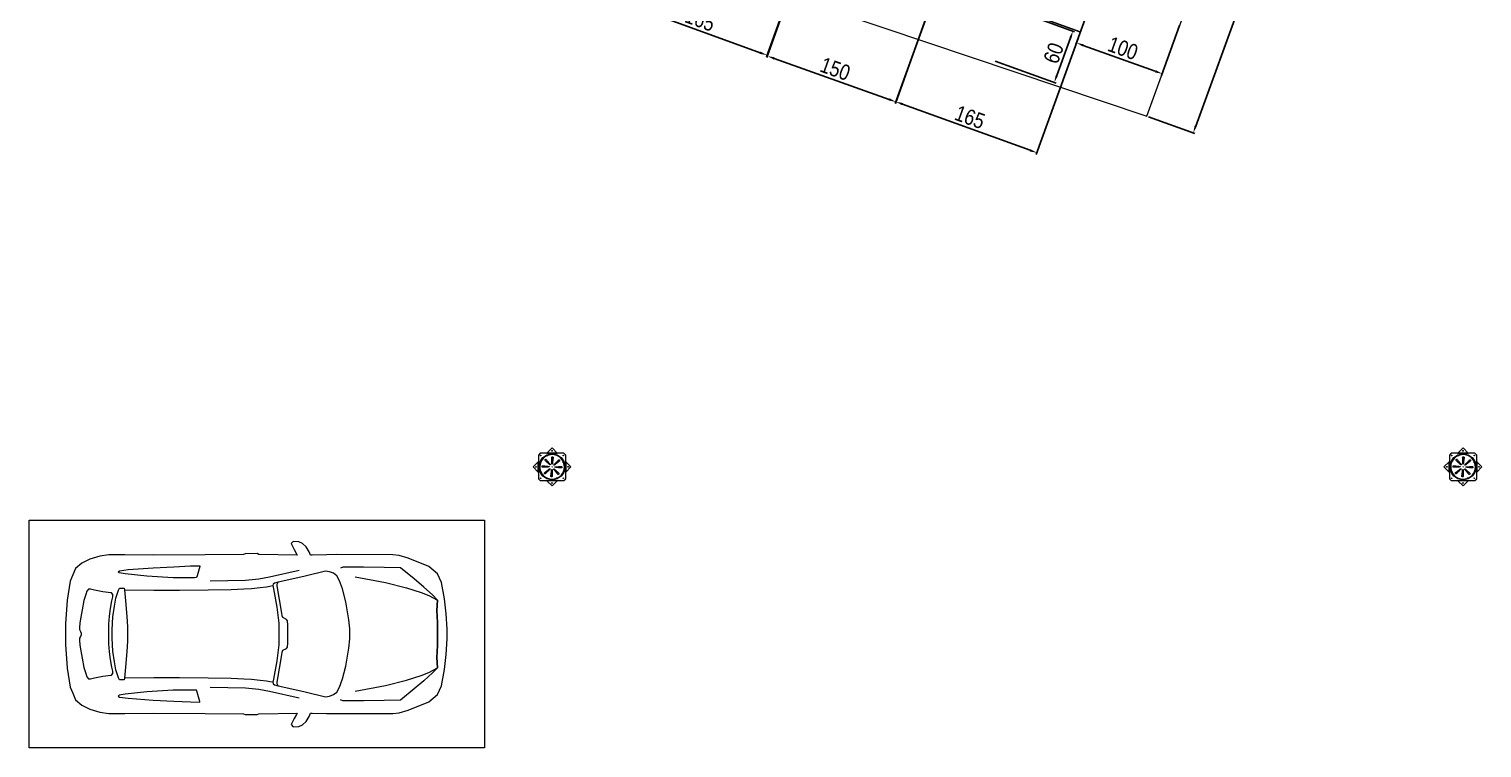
# Model space of a CAD drawing. Header units: metres. Extents: x -17822 to 152406, y -4219 to 19791.
# Drawn here: x 117340 to 118935, y 4820 to 5610 of the extents above; entities that cross this region are included whole.
import ezdxf

# ---------------------------------------------------------------- set-up
doc = ezdxf.new("R2010")
doc.units = ezdxf.units.M
doc.header["$LTSCALE"] = 100
doc.header["$MEASUREMENT"] = 0
doc.layers.get('0').update_dxf_attribs({"color": 9, "lineweight": 9})
for name, color, linetype, lineweight in [('04', 9, 'Continuous', 9), ('06D', 9, 'Continuous', 9), ('32-ekipman', 9, 'Continuous', 9), ('TEKSAN', 7, 'Continuous', 9)]:
    doc.layers.add(name, color=color, linetype=linetype, lineweight=lineweight)
doc.styles.get("Standard").update_dxf_attribs({"font": 'ARIALN.TTF'})
doc.dimstyles.new('TEKSAN', dxfattribs={"dimtxt": 17, "dimasz": 8, "dimexe": 2, "dimexo": 2, "dimgap": 3, "dimtad": 1, "dimdec": 0, "dimzin": 0, "dimdsep": 46, "dimtxsty": 'Standard', "dimcen": 0.09, "dimclrd": 160, "dimclre": 252, "dimclrt": 160, "dimadec": 0, "dimazin": 0, "dimtfac": 1, "dimtdec": 0, "dimtofl": 0, "dimtmove": 0, "dimatfit": 3, "dimfxl": 1, "dimtolj": 1, "dimtzin": 0, "dimarcsym": 0})

# ---------------------------------------------------------------- blocks, each defined once
blk = doc.blocks.new('p-suzgec')
at = {"ltscale": 25}
for p, q in [((-5.9, 15.2), (-0.2, 20.9)), ((-0.2, 20.9), (5.4, 15.2)), ((-21.1, 0), (-15.5, 5.7)), ((-15.5, -5.7), (-21.1, 0)), ((-15.5, 5.7), (-15.2, 5.9)), ((-15.5, -5.7), (-15.5, 5.7)), ((-13.2, 15), (-15.2, 13)), ((-15.2, 13), (-15.2, -13)), ((12.8, 15), (-13.2, 15)), ((-10.5, 1.2), (-3.4, 0.3)), ((-6.1, 15), (-5.9, 15.2)), ((-5.9, 12.3), (-6, 12.5)), ((-5.9, 15.2), (5.4, 15.2)), ((-5.8, 12), (-5.9, 12.3)), ((-5.1, 12.9), (-5, 12.7)), ((-5, 12.7), (-4.8, 12.4)), ((-3.3, 0.2), (-3.4, 0.3)), ((-0.2, 0), (-0.5, 0)), ((-0.2, 0), (-0.2, 0.2)), ((-0.2, 0), (0, 0)), ((-0.2, 0), (-0.2, -0.2)), ((0.9, 10.2), (0, 3.1)), ((0, 3), (0, 3.1)), ((5.4, 15.2), (5.6, 15)), ((12.1, 5.6), (12.3, 5.7)), ((12.6, 4.8), (12.5, 4.7)), ((14.8, 13), (12.8, 15)), ((14.8, -13), (14.8, 13)), ((14.8, 5.9), (15, 5.7)), ((15, 5.7), (15, -5.7)), ((15, 5.7), (20.6, 0)), ((20.6, 0), (15, -5.7)), ((-15.2, -5.9), (-15.5, -5.7)), ((-15.2, -13), (-13.2, -15)), ((-13.2, -15), (12.8, -15)), ((-13.1, -4.8), (-13, -4.7)), ((-13, -4.7), (-12.6, -4.6)), ((-12.6, -5.6), (-12.8, -5.7)), ((-12.2, -5.5), (-12.6, -5.6)), ((-5.9, -15.2), (-6.1, -15)), ((5.4, -15.2), (-5.9, -15.2)), ((-0.2, -20.9), (-5.9, -15.2)), ((-1.4, -10.2), (-0.5, -3.1)), ((-0.5, -3), (-0.5, -3.1)), ((5.4, -15.2), (-0.2, -20.9)), ((2.8, -0.2), (2.9, -0.3)), ((10, -1.2), (2.9, -0.3)), ((4.5, -12.7), (4.3, -12.4)), ((4.6, -12.9), (4.5, -12.7)), ((5.3, -12), (5.4, -12.3)), ((5.4, -12.3), (5.5, -12.5)), ((5.6, -15), (5.4, -15.2)), ((12.8, -15), (14.8, -13)), ((15, -5.7), (14.8, -5.9))]:
    blk.add_line(p, q, dxfattribs=at)
for centre, radius in [((-0.2, 17.7), 0.4), ((-0.2, 17.7), 0.358), ((-17.9, 0), 0.4), ((-17.9, 0), 0.358), ((-0.2, 0), 14.3), ((-12.8, 12.5), 0.3), ((12.2, 12.5), 0.3), ((17.4, 0), 0.4), ((17.4, 0), 0.358), ((-12.8, -12.5), 0.3), ((12.2, -12.5), 0.3), ((-0.2, -17.7), 0.4), ((-0.2, -17.7), 0.358)]:
    blk.add_circle(centre, radius, dxfattribs=at)
for radius, start, end in [(13.5, 114.6147, 200.3853), (13.8, 110.4176, 114.5824), (13.7, 110.4084, 114.5916), (13.3, 110.3378, 114.6622), (13.2, 110.3292, 114.6708), (13.5, 24.6147, 110.3853), (13.6, 294.6147, 20.3853), (13.2, 20.3292, 24.6708), (13.3, 20.3378, 24.6622), (13.7, 20.4084, 24.5916), (13.8, 20.4176, 24.5824), (13.7, 200.4084, 204.5916), (13.8, 200.4176, 204.5824), (13.3, 200.3378, 204.6622), (13.2, 200.3292, 204.6708), (13.5, 204.6147, 290.3853), (13.2, 290.3292, 294.6708), (13.3, 290.3378, 294.6622), (13.7, 290.4084, 294.5916), (13.8, 290.4176, 294.5824)]:
    blk.add_arc((-0.2, 0), radius, start, end, dxfattribs=at)
for points, knots in [([(-10.5, -0.3), (-10.6, -0.3), (-10.7, -0.3), (-10.9, -0.2), (-11, -0.2), (-11.1, 0), (-11.2, 0.1), (-11.2, 0.3), (-11.2, 0.4), (-11.2, 0.6), (-11.2, 0.7), (-11.1, 0.9), (-11.1, 1), (-10.9, 1.1), (-10.8, 1.1), (-10.6, 1.2), (-10.5, 1.2), (-10.4, 1.2)], [2.169268, 2.169268, 2.169268, 2.169268, 2.468107, 2.468107, 2.768207, 2.768207, 3.065525, 3.065525, 3.362844, 3.362844, 3.660162, 3.660162, 3.95748, 3.95748, 4.257581, 4.257581, 4.55635, 4.55635, 4.55635, 4.55635]), ([(-7.7, 7), (-7.8, 7.1), (-7.8, 7.2), (-7.9, 7.4), (-7.9, 7.5), (-7.9, 7.7), (-7.9, 7.8), (-7.8, 8), (-7.8, 8), (-7.6, 8.2), (-7.5, 8.2), (-7.3, 8.3), (-7.2, 8.3), (-7, 8.3), (-6.9, 8.3), (-6.7, 8.2), (-6.6, 8.1), (-6.6, 8)], [2.169268, 2.169268, 2.169268, 2.169268, 2.468107, 2.468107, 2.768207, 2.768207, 3.065525, 3.065525, 3.362844, 3.362844, 3.660162, 3.660162, 3.95748, 3.95748, 4.257581, 4.257581, 4.55635, 4.55635, 4.55635, 4.55635]), ([(-3.5, 0.4), (-3.5, 0.4), (-3.5, 0.4), (-3.5, 0.4), (-3.4, 0.4), (-3.4, 0.4), (-3.4, 0.3), (-3.3, 0.3), (-3.3, 0.3), (-3.3, 0.3), (-3.3, 0.2), (-3.2, 0.2), (-3.2, 0.1), (-3.3, 0.1), (-3.3, 0), (-3.3, 0), (-3.3, -0.1), (-3.4, -0.1), (-3.4, -0.1), (-3.5, -0.1), (-3.5, -0.1), (-3.5, -0.1), (-3.5, -0.1)], [-0.0013985, -0.0013985, -0.0013985, -0.0013985, 0, 0, 0, 0.0909291, 0.0909291, 0.1818582, 0.1818582, 0.2711248, 0.2711248, 0.3603915, 0.3603915, 0.4496581, 0.4496581, 0.5389247, 0.5389247, 0.6298538, 0.6298538, 0.7207829, 0.7207829, 0.7401198, 0.7401198, 0.7401198, 0.7401198]), ([(-2.2, 2.6), (-2.2, 2.6), (-2.2, 2.6), (-2.2, 2.6), (-2.2, 2.5), (-2.2, 2.5), (-2.2, 2.4), (-2.2, 2.4), (-2.2, 2.3), (-2.2, 2.3), (-2.2, 2.3), (-2.3, 2.2), (-2.3, 2.2), (-2.3, 2.2), (-2.4, 2.2), (-2.4, 2.1), (-2.5, 2.1), (-2.5, 2.2), (-2.6, 2.2), (-2.6, 2.2), (-2.6, 2.2), (-2.6, 2.2), (-2.6, 2.2)], [-0.0013985, -0.0013985, -0.0013985, -0.0013985, 0, 0, 0, 0.0909291, 0.0909291, 0.1818582, 0.1818582, 0.2711248, 0.2711248, 0.3603915, 0.3603915, 0.4496581, 0.4496581, 0.5389247, 0.5389247, 0.6298538, 0.6298538, 0.7207829, 0.7207829, 0.7401198, 0.7401198, 0.7401198, 0.7401198]), ([(-0.6, 10.2), (-0.6, 10.3), (-0.5, 10.4), (-0.5, 10.6), (-0.4, 10.7), (-0.3, 10.8), (-0.2, 10.9), (0, 11), (0.1, 11), (0.3, 11), (0.4, 11), (0.6, 10.9), (0.7, 10.8), (0.8, 10.7), (0.9, 10.6), (0.9, 10.4), (1, 10.3), (0.9, 10.2)], [2.169268, 2.169268, 2.169268, 2.169268, 2.468107, 2.468107, 2.768207, 2.768207, 3.065525, 3.065525, 3.362844, 3.362844, 3.660162, 3.660162, 3.95748, 3.95748, 4.257581, 4.257581, 4.55635, 4.55635, 4.55635, 4.55635]), ([(0.1, 3.2), (0.1, 3.2), (0.1, 3.2), (0.1, 3.2), (0.1, 3.2), (0.1, 3.2), (0.1, 3.1), (0.1, 3.1), (0, 3), (0, 3), (-0.1, 3), (-0.1, 3), (-0.2, 3), (-0.2, 3), (-0.2, 3), (-0.3, 3), (-0.3, 3.1), (-0.3, 3.1), (-0.4, 3.2), (-0.4, 3.2), (-0.4, 3.2), (-0.4, 3.3), (-0.4, 3.3)], [-0.0013985, -0.0013985, -0.0013985, -0.0013985, 0, 0, 0, 0.0909291, 0.0909291, 0.1818582, 0.1818582, 0.2711248, 0.2711248, 0.3603915, 0.3603915, 0.4496581, 0.4496581, 0.5389247, 0.5389247, 0.6298538, 0.6298538, 0.7207829, 0.7207829, 0.7401198, 0.7401198, 0.7401198, 0.7401198]), ([(2.3, 2), (2.3, 2), (2.3, 2), (2.3, 2), (2.3, 2), (2.2, 2), (2.2, 1.9), (2.2, 1.9), (2.1, 1.9), (2.1, 2), (2, 2), (2, 2), (1.9, 2), (1.9, 2.1), (1.9, 2.1), (1.9, 2.2), (1.9, 2.2), (1.9, 2.3), (1.9, 2.3), (1.9, 2.3), (2, 2.4), (2, 2.4), (2, 2.4)], [-0.0013985, -0.0013985, -0.0013985, -0.0013985, 0, 0, 0, 0.0909291, 0.0909291, 0.1818582, 0.1818582, 0.2711248, 0.2711248, 0.3603915, 0.3603915, 0.4496581, 0.4496581, 0.5389247, 0.5389247, 0.6298538, 0.6298538, 0.7207829, 0.7207829, 0.7401198, 0.7401198, 0.7401198, 0.7401198]), ([(3, -0.4), (3, -0.4), (3, -0.4), (3, -0.4), (2.9, -0.4), (2.9, -0.4), (2.9, -0.3), (2.8, -0.3), (2.8, -0.3), (2.8, -0.3), (2.8, -0.2), (2.7, -0.2), (2.7, -0.1), (2.8, -0.1), (2.8, 0), (2.8, 0), (2.8, 0.1), (2.9, 0.1), (2.9, 0.1), (3, 0.1), (3, 0.1), (3, 0.1), (3, 0.1)], [-0.0013985, -0.0013985, -0.0013985, -0.0013985, 0, 0, 0, 0.0909291, 0.0909291, 0.1818582, 0.1818582, 0.2711248, 0.2711248, 0.3603915, 0.3603915, 0.4496581, 0.4496581, 0.5389247, 0.5389247, 0.6298538, 0.6298538, 0.7207829, 0.7207829, 0.7401198, 0.7401198, 0.7401198, 0.7401198]), ([(6.8, 7.4), (6.8, 7.5), (6.9, 7.6), (7.1, 7.7), (7.2, 7.7), (7.4, 7.7), (7.5, 7.7), (7.7, 7.6), (7.8, 7.5), (7.9, 7.4), (8, 7.3), (8.1, 7.1), (8.1, 7), (8, 6.8), (8, 6.7), (7.9, 6.5), (7.8, 6.4), (7.8, 6.3)], [2.169268, 2.169268, 2.169268, 2.169268, 2.468107, 2.468107, 2.768207, 2.768207, 3.065525, 3.065525, 3.362844, 3.362844, 3.660162, 3.660162, 3.95748, 3.95748, 4.257581, 4.257581, 4.55635, 4.55635, 4.55635, 4.55635]), ([(10, 0.3), (10.1, 0.3), (10.2, 0.3), (10.4, 0.2), (10.5, 0.2), (10.6, 0), (10.7, -0.1), (10.7, -0.3), (10.7, -0.4), (10.7, -0.6), (10.7, -0.7), (10.6, -0.9), (10.6, -1), (10.4, -1.1), (10.3, -1.1), (10.1, -1.2), (10, -1.2), (9.9, -1.2)], [2.169268, 2.169268, 2.169268, 2.169268, 2.468107, 2.468107, 2.768207, 2.768207, 3.065525, 3.065525, 3.362844, 3.362844, 3.660162, 3.660162, 3.95748, 3.95748, 4.257581, 4.257581, 4.55635, 4.55635, 4.55635, 4.55635]), ([(-7.3, -7.4), (-7.3, -7.5), (-7.4, -7.6), (-7.6, -7.7), (-7.7, -7.7), (-7.9, -7.7), (-8, -7.7), (-8.2, -7.6), (-8.3, -7.5), (-8.4, -7.4), (-8.5, -7.3), (-8.6, -7.1), (-8.6, -7), (-8.5, -6.8), (-8.5, -6.7), (-8.4, -6.5), (-8.3, -6.4), (-8.3, -6.3)], [2.169268, 2.169268, 2.169268, 2.169268, 2.468107, 2.468107, 2.768207, 2.768207, 3.065525, 3.065525, 3.362844, 3.362844, 3.660162, 3.660162, 3.95748, 3.95748, 4.257581, 4.257581, 4.55635, 4.55635, 4.55635, 4.55635]), ([(-2.8, -2), (-2.8, -2), (-2.8, -2), (-2.8, -2), (-2.8, -2), (-2.7, -2), (-2.7, -1.9), (-2.7, -1.9), (-2.6, -1.9), (-2.6, -2), (-2.5, -2), (-2.5, -2), (-2.4, -2), (-2.4, -2.1), (-2.4, -2.1), (-2.4, -2.2), (-2.4, -2.2), (-2.4, -2.3), (-2.4, -2.3), (-2.4, -2.3), (-2.5, -2.4), (-2.5, -2.4), (-2.5, -2.4)], [-0.0013985, -0.0013985, -0.0013985, -0.0013985, 0, 0, 0, 0.0909291, 0.0909291, 0.1818582, 0.1818582, 0.2711248, 0.2711248, 0.3603915, 0.3603915, 0.4496581, 0.4496581, 0.5389247, 0.5389247, 0.6298538, 0.6298538, 0.7207829, 0.7207829, 0.7401198, 0.7401198, 0.7401198, 0.7401198]), ([(0.1, -10.2), (0.1, -10.3), (0, -10.4), (0, -10.6), (-0.1, -10.7), (-0.2, -10.8), (-0.3, -10.9), (-0.5, -11), (-0.6, -11), (-0.8, -11), (-0.9, -11), (-1.1, -10.9), (-1.2, -10.8), (-1.3, -10.7), (-1.4, -10.6), (-1.4, -10.4), (-1.5, -10.3), (-1.4, -10.2)], [2.169268, 2.169268, 2.169268, 2.169268, 2.468107, 2.468107, 2.768207, 2.768207, 3.065525, 3.065525, 3.362844, 3.362844, 3.660162, 3.660162, 3.95748, 3.95748, 4.257581, 4.257581, 4.55635, 4.55635, 4.55635, 4.55635]), ([(-0.6, -3.2), (-0.6, -3.2), (-0.6, -3.2), (-0.6, -3.2), (-0.6, -3.2), (-0.6, -3.2), (-0.6, -3.1), (-0.6, -3.1), (-0.5, -3), (-0.5, -3), (-0.4, -3), (-0.4, -3), (-0.4, -3), (-0.3, -3), (-0.3, -3), (-0.2, -3), (-0.2, -3.1), (-0.2, -3.1), (-0.2, -3.2), (-0.1, -3.2), (-0.1, -3.2), (-0.1, -3.3), (-0.1, -3.3)], [-0.0013985, -0.0013985, -0.0013985, -0.0013985, 0, 0, 0, 0.0909291, 0.0909291, 0.1818582, 0.1818582, 0.2711248, 0.2711248, 0.3603915, 0.3603915, 0.4496581, 0.4496581, 0.5389247, 0.5389247, 0.6298538, 0.6298538, 0.7207829, 0.7207829, 0.7401198, 0.7401198, 0.7401198, 0.7401198]), ([(1.7, -2.6), (1.7, -2.6), (1.7, -2.6), (1.7, -2.6), (1.7, -2.5), (1.7, -2.5), (1.7, -2.4), (1.7, -2.4), (1.7, -2.3), (1.7, -2.3), (1.7, -2.3), (1.8, -2.2), (1.8, -2.2), (1.8, -2.2), (1.9, -2.2), (1.9, -2.1), (2, -2.1), (2, -2.2), (2.1, -2.2), (2.1, -2.2), (2.1, -2.2), (2.1, -2.2), (2.1, -2.2)], [-0.0013985, -0.0013985, -0.0013985, -0.0013985, 0, 0, 0, 0.0909291, 0.0909291, 0.1818582, 0.1818582, 0.2711248, 0.2711248, 0.3603915, 0.3603915, 0.4496581, 0.4496581, 0.5389247, 0.5389247, 0.6298538, 0.6298538, 0.7207829, 0.7207829, 0.7401198, 0.7401198, 0.7401198, 0.7401198]), ([(7.2, -7), (7.3, -7.1), (7.3, -7.2), (7.4, -7.4), (7.4, -7.5), (7.4, -7.7), (7.4, -7.8), (7.3, -8), (7.3, -8), (7.1, -8.2), (7, -8.2), (6.8, -8.3), (6.7, -8.3), (6.5, -8.3), (6.4, -8.3), (6.2, -8.2), (6.1, -8.1), (6.1, -8)], [2.169268, 2.169268, 2.169268, 2.169268, 2.468107, 2.468107, 2.768207, 2.768207, 3.065525, 3.065525, 3.362844, 3.362844, 3.660162, 3.660162, 3.95748, 3.95748, 4.257581, 4.257581, 4.55635, 4.55635, 4.55635, 4.55635])]:
    blk.add_open_spline(points, degree=3, knots=knots, dxfattribs=at)
for points, weights in [([(-10.4, 1.2), (-5.1, 0.6), (-3.5, 0.4)], [1.04357122072, 1.19470433147, 1]), ([(-2.6, 2.2), (-3.9, 3.4), (-7.7, 7)], [1, 1.19289012244, 1.04336959178]), ([(-6.6, 8), (-3.3, 3.9), (-2.2, 2.6)], [1.04357122128, 1.19470433435, 1]), ([(-0.4, 3.3), (-0.4, 4.9), (-0.6, 10.2)], [1, 1.1928901223, 1.04336959175]), ([(0.9, 10.2), (0.3, 4.9), (0.1, 3.2)], [1.04357122043, 1.19470432993, 1]), ([(2, 2.4), (3.1, 3.6), (6.8, 7.4)], [1, 1.19289012017, 1.04336959134]), ([(7.8, 6.3), (3.6, 3), (2.3, 2)], [1.04357122006, 1.19470432802, 1]), ([(11.7, 5.5), (11.9, 5.6), (12.1, 5.6)], [1.02554744525, 1.0127799804, 1]), ([(12.5, 4.7), (12.3, 4.7), (12.1, 4.6)], [1, 1.0127799804, 1.02554744526]), ([(-3.5, -0.1), (-5.2, -0.2), (-10.5, -0.3)], [1, 1.19289012449, 1.04336959218]), ([(-8.3, -6.3), (-4.1, -3), (-2.8, -2)], [1.04357122094, 1.1947043326, 1]), ([(-2.5, -2.4), (-3.6, -3.6), (-7.3, -7.4)], [1, 1.19289012327, 1.04336959194]), ([(-1.4, -10.2), (-0.8, -4.9), (-0.6, -3.2)], [1.04357122103, 1.19470433305, 1]), ([(-0.1, -3.3), (-0.1, -4.9), (0.1, -10.2)], [1, 1.19289011339, 1.04336959002]), ([(6.1, -8), (2.8, -3.9), (1.7, -2.6)], [1.04357121982, 1.19470432681, 1]), ([(2.1, -2.2), (3.4, -3.4), (7.2, -7)], [1, 1.19289011781, 1.04336959088])]:
    blk.add_rational_spline(points, weights, degree=2, dxfattribs=at)
for points, weights, knots in [([(3, 0.1), (3.5, 0.1), (6, 0.2), (10, 0.3)], [4.14064799907, 3.56700040162, 2.15953650571, 1.32480586323], [27.48414514, 27.48414514, 27.48414514, 27.50397367, 27.53272487, 27.53272487, 27.53272487]), ([(9.9, -1.2), (7.9, -1), (4.7, -0.6), (3.3, -0.4), (3, -0.4)], [1.32476723726, 1.64485472039, 2.71311941379, 3.81141839734, 4.16242382948], [0.00590224, 0.00590224, 0.00590224, 0.01753913, 0.04477222, 0.05758123, 0.05758123, 0.05758123])]:
    blk.add_rational_spline(points, weights, degree=2, knots=knots, dxfattribs=at)
blk = doc.blocks.new('p-platform_süzgeç')
at = {"layer": '06D'}
for p in [(-6510.7, -3501.3), (-5510.7, -3501.3)]:
    blk.add_blockref('p-suzgec', p, dxfattribs=at)
blk = doc.blocks.new('p-araba-10')
for points in [[(-193.8, -2.4), (-193.8, 5.3), (-192.9, 22.2), (-191.1, 38.9), (-187.6, 56.6), (-183.4, 66.4), (-173.9, 74.2), (-151.3, 83.5), (-141.2, 86.3), (-134.5, 87.1), (-72.5, 87.3), (-61.4, 87), (-45.8, 86.8), (-44, 86.7), (-42.5, 90.5), (-39.1, 95.9), (-35.3, 99.6), (-31.2, 101.5), (-25.1, 101.9), (-22.6, 99.4), (-26, 92.8), (-28.4, 88.2), (-29.2, 86.7), (12.7, 87.6), (14.7, 88.4), (27.6, 88.2), (29.7, 87.5), (71.7, 87.1), (127.9, 86.7), (160, 87.2), (177.5, 87.1), (187.3, 85.7), (198.4, 82.4), (207, 78), (214.1, 72.2), (217.1, 65), (220, 58.1), (223.2, 37.3), (225, 11.2), (225, -11.2), (223.2, -37.3), (220, -58.1), (217.1, -65), (214.1, -72.2), (207, -78), (198.4, -82.4), (187.3, -85.7), (177.5, -87.1), (160, -87.2), (127.9, -86.7), (71.7, -87.1), (29.7, -87.5), (27.6, -88.2), (14.7, -88.4), (12.7, -87.6), (-29.2, -86.7), (-28.4, -88.2), (-26, -92.8), (-22.6, -99.4), (-25.1, -101.9), (-31.2, -101.5), (-35.3, -99.6), (-39.1, -95.9), (-42.5, -90.5), (-44, -86.7), (-45.8, -86.8), (-61.4, -87), (-72.5, -87.3), (-134.5, -87.1), (-141.2, -86.3), (-151.3, -83.5), (-173.9, -74.2), (-183.4, -66.4), (-187.6, -56.6), (-191.1, -38.9), (-192.9, -22.2), (-193.8, -5.3), (-193.8, 2.4)], [(-93, -62.5), (-126.3, -56.3), (-149.5, -50.6), (-165.5, -45.6), (-173.7, -42.3), (-183.5, -36.9), (-182.7, -25.6), (-183.2, -12.4), (-183.2, 0.2), (-183.2, 12.8), (-182.7, 26), (-183.5, 37.3), (-177.8, 43), (-168.5, 51.5), (-157.6, 60.6), (-142.7, 72.8), (-124.7, 73.2), (-102, 73.6), (-79.4, 73.7), (-76.8, 72.4)], [(-8.3, -56.7), (-13.4, -57.9), (-38.1, -63.5), (-60.3, -68.8), (-64.9, -68.3), (-69.3, -66.4), (-73, -63.6), (-75.8, -58.3), (-79.1, -49.2), (-82.8, -35.3), (-86.1, -15.4), (-87, -5.3), (-87, 0.2), (-87, 5.7), (-86.1, 15.7), (-82.8, 35.6), (-79.1, 49.6), (-75.8, 58.7), (-73, 63.9), (-69.3, 66.8), (-64.9, 68.6), (-60.3, 69.2), (-38.1, 63.8), (-13.4, 58.2), (-8.3, 57)], [(66.2, 58.6), (27.5, 59.4), (12.7, 60.6), (0.9, 62.9), (-31.5, 70.4)], [(-93, 62.8), (-126.3, 56.7), (-149.5, 51), (-165.5, 45.9), (-173.7, 42.6), (-183.5, 37.3), (-182.7, 26), (-183.2, 12.8), (-183.2, 0.2), (-183.2, -12.4), (-182.7, -25.6), (-183.5, -36.9), (-177.8, -42.6), (-168.5, -51.2), (-157.6, -60.2), (-142.7, -72.5), (-124.7, -72.9), (-102, -73.2), (-79.4, -73.3), (-76.8, -72.1)], [(-2.5, -52.9), (-3.1, -54.6), (-4.3, -55.5), (-8.3, -56.7), (-7.3, -54.5), (-7.2, -52.8), (-12.4, -22.8), (-12.7, -19.8), (-13.7, -17.7), (-17.5, -15.6), (-18.7, -14.2), (-19.1, -9.7), (-19.2, -3.2), (-19.2, 0.2), (-19.2, 3.5), (-19.1, 10), (-18.7, 14.5), (-17.5, 15.9), (-13.7, 18.1), (-12.7, 20.1), (-12.4, 23.1), (-7.2, 53.1), (-7.3, 54.8), (-8.3, 57), (-4.3, 55.8), (-3.1, 54.9), (-2.5, 53.3)], [(160.4, 48.6), (128, 48.3), (99.7, 48.3), (68.4, 48.6), (43.2, 49.2), (29.3, 49.7), (20.9, 50.2), (11.4, 51.1), (4.3, 52), (0.7, 52.6), (-2.5, 53.3), (-3.4, 49.8), (-4.9, 41.7), (-6.9, 29.6), (-9.1, 11.9), (-9.1, 2.6), (-9.1, 0.2), (-9.1, -2.2), (-9.1, -11.6), (-6.9, -29.3), (-4.9, -41.4), (-3.4, -49.4), (-2.5, -52.9), (0.7, -52.2), (4.3, -51.7), (11.4, -50.8), (20.9, -49.9), (29.3, -49.3), (43.2, -48.9), (68.4, -48.3), (99.7, -47.9), (128, -47.9), (160.4, -48.3)], [(66.2, -58.2), (27.5, -59), (12.7, -60.3), (0.9, -62.6), (-31.5, -70.1)]]:
    blk.add_lwpolyline(points)
for points in [[(159.5, 66.3), (166.1, 67.2), (167.1, 68.6), (165.9, 69.6), (156.3, 70.9), (128.7, 72.7), (106.1, 73.8), (87.7, 74.9), (77.7, 75), (77.4, 74.3), (80.3, 64), (81.1, 62.1), (83.3, 61.7), (106.9, 62), (135.6, 63.8)], [(169.6, -39.3), (171.3, -30.3), (172.9, -18.6), (173.8, -4.4), (173.8, 0.2), (173.8, 4.7), (172.9, 19), (171.3, 30.6), (169.6, 39.6), (166.8, 48.4), (165.8, 50.4), (160.6, 50.4), (160.4, 48.6), (159, 36.5), (157.5, 19.4), (157, 8.1), (157, 0.2), (157, -7.8), (157.5, -19.1), (159, -36.2), (160.4, -48.3), (160.6, -50.1), (165.8, -50.1), (166.8, -48.1)], [(174.1, -36.1), (175.5, -27.9), (176.6, -19.3), (177.4, -10.5), (177.5, -1.4), (177.5, 0.2), (177.5, 1.8), (177.4, 10.9), (176.6, 19.7), (175.5, 28.2), (174.1, 36.4), (173, 41.1), (173.2, 43.7), (174.5, 45.2), (178.1, 45.7), (184.1, 46.5), (193.2, 48.4), (197.4, 49.4), (199.8, 49.3), (201.7, 47.1), (202.6, 43.6), (204.7, 36.9), (206.7, 26.7), (208.2, 18.6), (209.1, 12.5), (209.7, 6.9), (209.5, 5), (208.6, 3), (207.7, 1.2), (207.7, 0.2), (207.7, -0.9), (208.6, -2.7), (208.6, -2.7), (209.5, -4.6), (209.7, -6.6), (209.1, -12.1), (208.2, -18.3), (206.7, -26.4), (204.7, -36.5), (202.6, -43.3), (201.7, -46.8), (199.8, -49), (197.4, -49.1), (193.2, -48.1), (184.1, -46.1), (178.1, -45.3), (174.5, -44.9), (173.2, -43.4), (173, -40.8)], [(159.5, -66), (166.1, -66.9), (167.1, -68.2), (165.9, -69.3), (156.3, -70.5), (128.7, -72.4), (106.1, -73.5), (87.7, -74.5), (77.7, -74.7), (77.4, -74), (80.3, -63.7), (81.1, -61.7), (83.3, -61.4), (106.9, -61.6), (135.6, -63.5)]]:
    blk.add_lwpolyline(points, close=True)
blk = doc.blocks.new('p-carpark_std')
at = {"layer": '06D'}
blk.add_lwpolyline([(-500, -125), (0, -125), (0, 125), (-500, 125)], close=True, dxfattribs=at)
at = {"layer": '04'}
blk.add_blockref('p-araba-10', (-265, 0), dxfattribs=at)
blk = doc.blocks.new('K500H165_üst')
at = {"color": 7, "linetype": 'Continuous', "lineweight": 15}
for p, q in [((44.4, 82.5), (150.1, 82.5)), ((44.5, 82.2), (149.9, 82.2)), ((149.9, 82.2), (149.9, -82.2)), ((150.1, 82.5), (150.1, 82.3)), ((150.2, 82.3), (150.1, 82.3)), ((150.2, 82.3), (150.2, -82.3))]:
    blk.add_line(p, q, dxfattribs=at)
at = {"color": 7, "linetype": 'Continuous', "lineweight": 15, "flags": 128}
for points in [[(149.9, 82.2), (150, 82.3), (150, 82.3), (150, 82.3), (150, 82.4), (150.1, 82.4), (150.1, 82.5), (150.1, 82.5), (150.1, 82.5), (150.1, 82.5)], [(149.9, 82.2), (150, 82.2), (150, 82.3), (150, 82.3), (150, 82.3), (150.1, 82.3), (150.1, 82.3), (150.1, 82.3), (150.1, 82.3)], [(150.2, 82.3), (150.2, 82.3), (150.2, 82.3), (150.2, 82.3), (150.2, 82.3), (150.1, 82.3), (150.1, 82.3), (150, 82.2), (149.9, 82.2)], [(150.1, 82.3), (150.1, 82.3), (150.1, 82.3), (150.1, 82.3), (150.1, 82.3), (150, 82.3), (150, 82.3), (150, 82.2), (149.9, 82.2)]]:
    blk.add_lwpolyline(points, dxfattribs=at)
at = {"color": 7, "linetype": 'Continuous', "lineweight": 15}
blk.add_arc((149.9, 82.2), 0.3, 26.1725, 63.8275, dxfattribs=at)
blk.add_ellipse((149.9, 82.2), major_axis=(0, 0.3), ratio=0.441074, start_param=5.083458, end_param=5.222602, dxfattribs=at)
blk = doc.blocks.new('*D542')
at = {"layer": 'TEKSAN', "color": 252, "lineweight": -2, "transparency": 16777216}
for p, q in [((118779, 6092.5), (118829.9, 6074)), ((118568.9, 5513.3), (118619.8, 5494.8))]:
    blk.add_line(p, q, dxfattribs=at)
at = {"layer": 'TEKSAN', "color": 160, "lineweight": -2, "transparency": 16777216}
blk.add_line((118620.7, 5503), (118825.3, 6067.2), dxfattribs=at)
at = {"layer": 'TEKSAN', "color": 160, "transparency": 16777216}
for points in [[(118824.1, 6067.6), (118826.6, 6066.7), (118828.1, 6074.7)], [(118619.4, 5503.5), (118621.9, 5502.6), (118618, 5495.5)]]:
    blk.add_solid(points, dxfattribs=at)
at = {"layer": 'TEKSAN', "color": 160, "transparency": 16777216, "insert": (118712, 5789.1), "char_height": 17, "attachment_point": 5, "rotation": 70.0624}
blk.add_mtext('\\A1;616', dxfattribs=at)
blk = doc.blocks.new('*D546')
at = {"layer": 'TEKSAN', "color": 252, "lineweight": -2, "transparency": 16777216}
for p, q in [((118040.9, 5763.5), (117994.4, 5635)), ((118195.9, 5707.4), (118149.4, 5578.9))]:
    blk.add_line(p, q, dxfattribs=at)
at = {"layer": 'TEKSAN', "color": 160, "lineweight": -2, "transparency": 16777216}
blk.add_line((118002.6, 5634.2), (118142.6, 5583.5), dxfattribs=at)
at = {"layer": 'TEKSAN', "color": 160, "transparency": 16777216}
for points in [[(118003.1, 5635.4), (118002.1, 5632.9), (117995.1, 5636.9)], [(118143, 5584.8), (118142.1, 5582.3), (118150.1, 5580.8)]]:
    blk.add_solid(points, dxfattribs=at)
at = {"layer": 'TEKSAN', "color": 160, "transparency": 16777216, "insert": (118076.6, 5619.8), "char_height": 17, "attachment_point": 5, "rotation": 340.1049}
blk.add_mtext('\\A1;165', dxfattribs=at)
blk = doc.blocks.new('*D547')
at = {"layer": 'TEKSAN', "color": 252, "lineweight": -2, "transparency": 16777216}
for p, q in [((118196.1, 5707.4), (118149.9, 5578.1)), ((118337.2, 5656.9), (118291, 5527.7))]:
    blk.add_line(p, q, dxfattribs=at)
at = {"layer": 'TEKSAN', "color": 160, "lineweight": -2, "transparency": 16777216}
blk.add_line((118158.1, 5577.3), (118284.1, 5532.2), dxfattribs=at)
at = {"layer": 'TEKSAN', "color": 160, "transparency": 16777216}
for points in [[(118158.5, 5578.5), (118157.6, 5576), (118150.5, 5579.9)], [(118284.6, 5533.5), (118283.7, 5531), (118291.6, 5529.5)]]:
    blk.add_solid(points, dxfattribs=at)
at = {"layer": 'TEKSAN', "color": 160, "transparency": 16777216, "insert": (118225, 5565.7), "char_height": 17, "attachment_point": 5, "rotation": 340.3419}
blk.add_mtext('\\A1;150', dxfattribs=at)
blk = doc.blocks.new('*D548')
at = {"layer": 'TEKSAN', "color": 252, "lineweight": -2, "transparency": 16777216}
for p, q in [((118337.1, 5656.3), (118290.6, 5527.9)), ((118492.1, 5600.2), (118445.6, 5471.8))]:
    blk.add_line(p, q, dxfattribs=at)
at = {"layer": 'TEKSAN', "color": 160, "lineweight": -2, "transparency": 16777216}
blk.add_line((118298.8, 5527), (118438.8, 5476.4), dxfattribs=at)
at = {"layer": 'TEKSAN', "color": 160, "transparency": 16777216}
for points in [[(118299.3, 5528.3), (118298.4, 5525.8), (118291.3, 5529.8)], [(118439.2, 5477.6), (118438.3, 5475.1), (118446.3, 5473.7)]]:
    blk.add_solid(points, dxfattribs=at)
at = {"layer": 'TEKSAN', "color": 160, "transparency": 16777216, "insert": (118372.8, 5512.7), "char_height": 17, "attachment_point": 5, "rotation": 340.1049}
blk.add_mtext('\\A1;165', dxfattribs=at)
blk = doc.blocks.new('*D549')
at = {"layer": 'TEKSAN', "color": 252, "lineweight": -2, "transparency": 16777216}
for p, q in [((118508.8, 5647.2), (118489.1, 5592.4)), ((118602.9, 5613.3), (118583.2, 5558.6))]:
    blk.add_line(p, q, dxfattribs=at)
at = {"layer": 'TEKSAN', "color": 160, "lineweight": -2, "transparency": 16777216}
blk.add_line((118497.3, 5591.6), (118576.3, 5563.1), dxfattribs=at)
at = {"layer": 'TEKSAN', "color": 160, "transparency": 16777216}
for points in [[(118497.8, 5592.8), (118496.9, 5590.3), (118489.8, 5594.3)], [(118576.8, 5564.4), (118575.9, 5561.9), (118583.9, 5560.4)]]:
    blk.add_solid(points, dxfattribs=at)
at = {"layer": 'TEKSAN', "color": 160, "transparency": 16777216, "insert": (118540.8, 5588.4), "char_height": 17, "attachment_point": 5, "rotation": 340.209}
blk.add_mtext('\\A1;100', dxfattribs=at)
blk = doc.blocks.new('*D551')
at = {"layer": 'TEKSAN', "color": 252, "lineweight": -2, "transparency": 16777216}
for p, q in [((118421.1, 5630.8), (118487.7, 5606.6)), ((118400.7, 5574.3), (118467.3, 5550.2))]:
    blk.add_line(p, q, dxfattribs=at)
at = {"layer": 'TEKSAN', "color": 160, "lineweight": -2, "transparency": 16777216}
blk.add_line((118483.1, 5599.8), (118468.1, 5558.4), dxfattribs=at)
at = {"layer": 'TEKSAN', "color": 160, "transparency": 16777216}
for points in [[(118481.9, 5600.2), (118484.4, 5599.3), (118485.9, 5607.3)], [(118466.9, 5558.9), (118469.4, 5558), (118465.4, 5550.9)]]:
    blk.add_solid(points, dxfattribs=at)
at = {"layer": 'TEKSAN', "color": 160, "transparency": 16777216, "insert": (118464.7, 5583.1), "char_height": 17, "attachment_point": 5, "rotation": 70.0871}
blk.add_mtext('\\A1;60', dxfattribs=at)

msp = doc.modelspace()

# ---------------------------------------------------------------- linework, layer by layer
at = {"layer": '32-ekipman', "color": 3}
msp.add_lwpolyline([(118566.95, 5513.89), (118777.37, 6093.07), (118498.77, 6218.09), (117360, 6620.25), (117360, 5919.87)], close=True, dxfattribs=at)

# ---------------------------------------------------------------- block references
msp.add_blockref('p-platform_süzgeç', (124425, 8630))
at = {"layer": '04', "xscale": -1}
msp.add_blockref('p-carpark_std', (117340, 4945), dxfattribs=at)
at = {"layer": 'TEKSAN', "rotation": 250.1125129141476}
msp.add_blockref('K500H165_üst', (118467.45, 5775.4), dxfattribs=at)

# ---------------------------------------------------------------- dimensions: what is measured, and where the dimension line sits
at = {"layer": 'TEKSAN'}
for p1, p2, distance, picture, middle in [((118566.99, 5513.99), (118777.09, 6093.2), -54.22, '*D542', (118712.03, 5789.09)), ((118041.57, 5765.36), (118196.56, 5709.27), -136.61, '*D546', (118076.55, 5619.85)), ((118196.73, 5709.24), (118337.83, 5658.83), -137.29, '*D547', (118225.02, 5565.75)), ((118337.78, 5658.21), (118492.78, 5602.12), -136.61, '*D548', (118372.77, 5512.69)), ((118509.49, 5649.07), (118603.58, 5615.21), -58.21, '*D549', (118540.78, 5588.35)), ((118419.23, 5631.44), (118398.79, 5575.03), 70.86, '*D551', (118464.66, 5583.07))]:
    dim = msp.add_aligned_dim(p1=p1, p2=p2, distance=distance, dimstyle='TEKSAN', dxfattribs=at)
    dim.commit()
    dim.dimension.update_dxf_attribs({"geometry": picture, "text_midpoint": middle})

doc.saveas('drawing.dxf')
